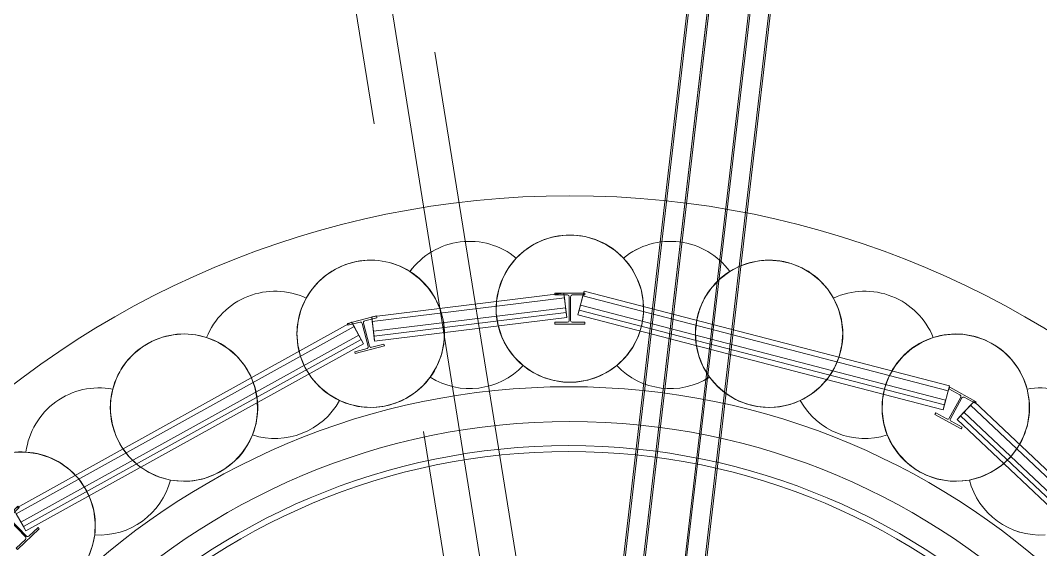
# Model space of a CAD drawing. Header units: metres. Extents: x 1753726 to 1755216, y 5920592 to 5921703.
# Drawn here: x 1754039.83 to 1754045.02, y 5920918.01 to 5920920.71 of the extents above; entities that cross this region are included whole.
import ezdxf

# ---------------------------------------------------------------- set-up
doc = ezdxf.new("R2010")
doc.units = ezdxf.units.M
doc.linetypes.add('CENTER', pattern=[50.8, 31.75, -6.35, 6.35, -6.35])
doc.linetypes.add('HIDDEN2', pattern=[4.7625, 3.175, -1.5875])
for name, color, linetype, lineweight in [('A-FLOR-____-OTLN', 9, 'Continuous', 9), ('A-GENM-____-OTLN', 4, 'Continuous', 9), ('A-WALL-____-OTLN', 2, 'Continuous', 9), ('P-PIPE-____-CNTR', 1, 'CENTER', 9), ('P-PIPE-____-OTLN', 6, 'HIDDEN2', 18), ('S-BEAM-____-OTLN', 7, 'Continuous', 9), ('S-FNDN-____-OTLN', 7, 'Continuous', 9)]:
    doc.layers.add(name, color=color, linetype=linetype, lineweight=lineweight)

# ---------------------------------------------------------------- blocks, each defined once
blk = doc.blocks.new('308492-ARUP-TUTB-MOD-0001_rvt-1-X-ARUP-GL-HERNE_BAY_ALIGNMENT')
at = {"layer": 'P-PIPE-____-CNTR'}
blk.add_line((1754042.2645, 5920917.3808), (1754029.224, 5920998.5788), dxfattribs=at)
blk.add_line((1754042.2645, 5920917.3808), (1754029.224, 5920998.5788), dxfattribs=at)
at = {"layer": 'P-PIPE-____-OTLN'}
for p, q in [((1754042.4438, 5920917.4095), (1754029.4032, 5920998.6076)), ((1754029.0448, 5920998.55), (1754042.0853, 5920917.352))]:
    blk.add_line(p, q, dxfattribs=at)
blk = doc.blocks.new('Arup_Beam_Steel I Section_UC_AU1 - 150UC30-4479565-X-ARUP-GL-HERNE_BAY_ALIGNMENT')
at = {"layer": 'S-BEAM-____-OTLN'}
for p, q in [((1754042.7036, 5920919.3165), (1754042.5506, 5920919.3165)), ((1754042.5506, 5920919.3165), (1754042.5506, 5920919.3071)), ((1754042.5506, 5920919.3071), (1754042.5506, 5920919.3165)), ((1754042.5506, 5920919.3165), (1754042.7036, 5920919.3165)), ((1754042.5506, 5920919.3071), (1754042.6149, 5920919.3071)), ((1754042.6149, 5920919.3071), (1754042.5506, 5920919.3071)), ((1754042.6238, 5920919.2982), (1754042.6238, 5920919.1768)), ((1754042.6238, 5920919.1768), (1754042.6238, 5920919.2982)), ((1754042.6304, 5920919.1768), (1754042.6304, 5920919.2982)), ((1754042.6304, 5920919.2982), (1754042.6304, 5920919.1768)), ((1754042.6393, 5920919.3071), (1754042.7036, 5920919.3071)), ((1754042.7036, 5920919.3071), (1754042.6393, 5920919.3071)), ((1754042.7036, 5920919.3071), (1754042.7036, 5920919.3165)), ((1754042.7036, 5920919.3165), (1754042.7036, 5920919.3071)), ((1754042.6149, 5920919.1679), (1754042.5506, 5920919.1679)), ((1754042.5506, 5920919.1679), (1754042.5506, 5920919.1585)), ((1754042.5506, 5920919.1585), (1754042.5506, 5920919.1679)), ((1754042.5506, 5920919.1679), (1754042.6149, 5920919.1679)), ((1754042.5506, 5920919.1585), (1754042.7036, 5920919.1585)), ((1754042.7036, 5920919.1585), (1754042.5506, 5920919.1585)), ((1754042.7036, 5920919.1679), (1754042.6393, 5920919.1679)), ((1754042.6393, 5920919.1679), (1754042.7036, 5920919.1679)), ((1754042.7036, 5920919.1585), (1754042.7036, 5920919.1679)), ((1754042.7036, 5920919.1679), (1754042.7036, 5920919.1585))]:
    blk.add_line(p, q, dxfattribs=at)
for centre, start, end in [((1754042.6149, 5920919.2982), 0, 90), ((1754042.6149, 5920919.2982), 0, 90), ((1754042.6393, 5920919.2982), 90, 180), ((1754042.6393, 5920919.2982), 90, 180)]:
    blk.add_arc(centre, 0.0089, start, end, dxfattribs=at)
for centre, start_param, end_param in [((1754042.6149, 5920919.1768), 4.712389, 6.283185), ((1754042.6149, 5920919.1768), 4.712389, 6.283185), ((1754042.6393, 5920919.1768), 3.141593, 4.712389), ((1754042.6393, 5920919.1768), 3.141593, 4.712389)]:
    blk.add_ellipse(centre, major_axis=(0.0089, 0), ratio=1, start_param=start_param, end_param=end_param, dxfattribs=at)
blk = doc.blocks.new('Arup_Beam_Steel I Section_UC_AU1 - 150UC30-4479474-X-ARUP-GL-HERNE_BAY_ALIGNMENT')
at = {"layer": 'S-BEAM-____-OTLN'}
for p, q in [((1754044.56, 5920918.8374), (1754044.5555, 5920918.8291)), ((1754044.5555, 5920918.8291), (1754044.56, 5920918.8374)), ((1754044.5555, 5920918.8291), (1754044.6119, 5920918.7982)), ((1754044.6119, 5920918.7982), (1754044.5555, 5920918.8291)), ((1754044.6942, 5920918.7637), (1754044.56, 5920918.8374)), ((1754044.56, 5920918.8374), (1754044.6942, 5920918.7637)), ((1754044.6154, 5920918.7861), (1754044.557, 5920918.6797)), ((1754044.557, 5920918.6797), (1754044.6154, 5920918.7861)), ((1754044.5628, 5920918.6765), (1754044.6212, 5920918.7829)), ((1754044.6212, 5920918.7829), (1754044.5628, 5920918.6765)), ((1754044.6333, 5920918.7864), (1754044.6896, 5920918.7555)), ((1754044.6896, 5920918.7555), (1754044.6333, 5920918.7864)), ((1754044.6896, 5920918.7555), (1754044.6942, 5920918.7637)), ((1754044.6942, 5920918.7637), (1754044.6896, 5920918.7555)), ((1754044.4885, 5920918.7071), (1754044.484, 5920918.6989)), ((1754044.484, 5920918.6989), (1754044.4885, 5920918.7071)), ((1754044.484, 5920918.6989), (1754044.6181, 5920918.6252)), ((1754044.6181, 5920918.6252), (1754044.484, 5920918.6989)), ((1754044.5449, 5920918.6762), (1754044.4885, 5920918.7071)), ((1754044.4885, 5920918.7071), (1754044.5449, 5920918.6762)), ((1754044.6226, 5920918.6335), (1754044.5663, 5920918.6644)), ((1754044.5663, 5920918.6644), (1754044.6226, 5920918.6335)), ((1754044.6181, 5920918.6252), (1754044.6226, 5920918.6335)), ((1754044.6226, 5920918.6335), (1754044.6181, 5920918.6252))]:
    blk.add_line(p, q, dxfattribs=at)
for centre, major_axis, start_param, end_param in [((1754044.6076, 5920918.7904), (-0.00772, 0.00443), 3.160725, 4.731521), ((1754044.6076, 5920918.7904), (-0.00772, 0.00443), 3.160725, 4.731521), ((1754044.629, 5920918.7786), (-0.0057, 0.00683), 5.085834, 6.656631), ((1754044.629, 5920918.7786), (-0.0057, 0.00683), 5.085834, 6.656631), ((1754044.5492, 5920918.684), (-0.0057, 0.00683), 1.944242, 3.515038), ((1754044.5492, 5920918.684), (-0.0057, 0.00683), 1.944242, 3.515038), ((1754044.5706, 5920918.6722), (-0.00772, 0.00443), 0.019132, 1.589929), ((1754044.5706, 5920918.6722), (-0.00772, 0.00443), 0.019132, 1.589929)]:
    blk.add_ellipse(centre, major_axis=major_axis, ratio=1, start_param=start_param, end_param=end_param, dxfattribs=at)
blk = doc.blocks.new('Arup_Beam_Steel I Section_UC_AU1 - 150UC30-4479574-X-ARUP-GL-HERNE_BAY_ALIGNMENT')
at = {"layer": 'S-BEAM-____-OTLN'}
for p, q in [((1754039.8189, 5920918.231), (1754039.708, 5920918.1256)), ((1754039.708, 5920918.1256), (1754039.8189, 5920918.231)), ((1754039.7788, 5920918.1799), (1754039.8254, 5920918.2242)), ((1754039.8254, 5920918.2242), (1754039.7788, 5920918.1799)), ((1754039.8254, 5920918.2242), (1754039.8189, 5920918.231)), ((1754039.8189, 5920918.231), (1754039.8254, 5920918.2242)), ((1754039.7144, 5920918.1188), (1754039.7611, 5920918.1631)), ((1754039.7611, 5920918.1631), (1754039.7144, 5920918.1188)), ((1754039.7736, 5920918.1628), (1754039.8572, 5920918.0747)), ((1754039.8572, 5920918.0747), (1754039.7736, 5920918.1628)), ((1754039.862, 5920918.0793), (1754039.7784, 5920918.1673)), ((1754039.7784, 5920918.1673), (1754039.862, 5920918.0793)), ((1754039.708, 5920918.1256), (1754039.7144, 5920918.1188)), ((1754039.7144, 5920918.1188), (1754039.708, 5920918.1256)), ((1754039.8167, 5920918.0111), (1754039.9277, 5920918.1164)), ((1754039.9277, 5920918.1164), (1754039.8167, 5920918.0111)), ((1754039.9212, 5920918.1232), (1754039.8746, 5920918.0789)), ((1754039.8746, 5920918.0789), (1754039.9212, 5920918.1232)), ((1754039.9277, 5920918.1164), (1754039.9212, 5920918.1232)), ((1754039.9212, 5920918.1232), (1754039.9277, 5920918.1164)), ((1754039.8569, 5920918.0621), (1754039.8103, 5920918.0179)), ((1754039.8103, 5920918.0179), (1754039.8569, 5920918.0621)), ((1754039.8103, 5920918.0179), (1754039.8167, 5920918.0111)), ((1754039.8167, 5920918.0111), (1754039.8103, 5920918.0179))]:
    blk.add_line(p, q, dxfattribs=at)
for centre, start_param, end_param in [((1754039.7672, 5920918.1566), 5.877528, 7.448324), ((1754039.7672, 5920918.1566), 5.877528, 7.448324), ((1754039.7849, 5920918.1734), 1.165139, 2.735935), ((1754039.7849, 5920918.1734), 1.165139, 2.735935), ((1754039.8508, 5920918.0686), 4.306732, 5.877528), ((1754039.8508, 5920918.0686), 4.306732, 5.877528), ((1754039.8685, 5920918.0854), 2.735935, 4.306732), ((1754039.8685, 5920918.0854), 2.735935, 4.306732)]:
    blk.add_ellipse(centre, major_axis=(0.00351, 0.00818), ratio=1, start_param=start_param, end_param=end_param, dxfattribs=at)
blk = doc.blocks.new('Arup_Beam_Steel I Section_UC_AU1 - 150UC30-4479575-X-ARUP-GL-HERNE_BAY_ALIGNMENT')
at = {"layer": 'S-BEAM-____-OTLN'}
for p, q in [((1754041.6431, 5920919.2006), (1754041.4951, 5920919.1617)), ((1754041.4951, 5920919.1617), (1754041.6431, 5920919.2006)), ((1754041.5833, 5920919.1752), (1754041.6455, 5920919.1916)), ((1754041.6455, 5920919.1916), (1754041.5833, 5920919.1752)), ((1754041.6455, 5920919.1916), (1754041.6431, 5920919.2006)), ((1754041.6431, 5920919.2006), (1754041.6455, 5920919.1916)), ((1754041.4951, 5920919.1617), (1754041.4975, 5920919.1526)), ((1754041.4975, 5920919.1526), (1754041.4951, 5920919.1617)), ((1754041.4975, 5920919.1526), (1754041.5597, 5920919.169)), ((1754041.5597, 5920919.169), (1754041.4975, 5920919.1526)), ((1754041.5705, 5920919.1626), (1754041.6014, 5920919.0452)), ((1754041.6014, 5920919.0452), (1754041.5705, 5920919.1626)), ((1754041.6078, 5920919.0469), (1754041.5769, 5920919.1643)), ((1754041.5769, 5920919.1643), (1754041.6078, 5920919.0469)), ((1754041.5951, 5920919.0344), (1754041.5329, 5920919.018)), ((1754041.5329, 5920919.018), (1754041.5951, 5920919.0344)), ((1754041.5353, 5920919.0089), (1754041.6833, 5920919.0478)), ((1754041.6833, 5920919.0478), (1754041.5353, 5920919.0089)), ((1754041.6809, 5920919.0569), (1754041.6187, 5920919.0406)), ((1754041.6187, 5920919.0406), (1754041.6809, 5920919.0569)), ((1754041.6833, 5920919.0478), (1754041.6809, 5920919.0569)), ((1754041.6809, 5920919.0569), (1754041.6833, 5920919.0478)), ((1754041.5329, 5920919.018), (1754041.5353, 5920919.0089)), ((1754041.5353, 5920919.0089), (1754041.5329, 5920919.018))]:
    blk.add_line(p, q, dxfattribs=at)
for centre, major_axis, start_param, end_param in [((1754041.5619, 5920919.1604), (-0.00443, 0.00772), 4.448353, 6.01915), ((1754041.5619, 5920919.1604), (-0.00443, 0.00772), 4.448353, 6.01915), ((1754041.5855, 5920919.1666), (-0.00254, 0.00853), 6.250974, 7.82177), ((1754041.5855, 5920919.1666), (-0.00254, 0.00853), 6.250974, 7.82177), ((1754041.5928, 5920919.043), (0.00232, 0.00859), 3.662955, 5.233752), ((1754041.5928, 5920919.043), (0.00232, 0.00859), 3.662955, 5.233752), ((1754041.6164, 5920919.0492), (-0.00443, 0.00772), 1.306761, 2.877557), ((1754041.6164, 5920919.0492), (-0.00443, 0.00772), 1.306761, 2.877557)]:
    blk.add_ellipse(centre, major_axis=major_axis, ratio=1, start_param=start_param, end_param=end_param, dxfattribs=at)
blk = doc.blocks.new('308492-ARUP-STTW-MOD-0300_rvt-1-X-ARUP-GL-HERNE_BAY_ALIGNMENT')
at = {"layer": 'A-WALL-____-OTLN'}
for p, q in [((1754042.5963, 5920919.3166), (1754041.6187, 5920919.1966)), ((1754041.6187, 5920919.1966), (1754042.5963, 5920919.3166)), ((1754042.5994, 5920919.2918), (1754041.6217, 5920919.1718)), ((1754042.5963, 5920919.3166), (1754042.6116, 5920919.1926)), ((1754042.5963, 5920919.3166), (1754042.5994, 5920919.2918)), ((1754042.5994, 5920919.2918), (1754042.6085, 5920919.2174)), ((1754042.6682, 5920919.2064), (1754042.6997, 5920919.3274)), ((1754042.6934, 5920919.3032), (1754042.6745, 5920919.2306)), ((1754042.6934, 5920919.3032), (1754042.6997, 5920919.3274)), ((1754044.5515, 5920918.8195), (1754042.6934, 5920919.3032)), ((1754044.5578, 5920918.8437), (1754042.6997, 5920919.3274)), ((1754042.6997, 5920919.3274), (1754044.5578, 5920918.8437)), ((1754041.6278, 5920919.1222), (1754042.6055, 5920919.2422)), ((1754042.6055, 5920919.2422), (1754041.6278, 5920919.1222)), ((1754042.6055, 5920919.2422), (1754042.6116, 5920919.1926)), ((1754042.6055, 5920919.2422), (1754042.6116, 5920919.1926)), ((1754042.6682, 5920919.2064), (1754042.6808, 5920919.2548)), ((1754042.6808, 5920919.2548), (1754042.6682, 5920919.2064)), ((1754042.6808, 5920919.2548), (1754044.5389, 5920918.7712)), ((1754044.5389, 5920918.7712), (1754042.6808, 5920919.2548)), ((1754041.6339, 5920919.0725), (1754041.6187, 5920919.1966)), ((1754041.6217, 5920919.1718), (1754041.6187, 5920919.1966)), ((1754041.6309, 5920919.0974), (1754042.6085, 5920919.2174)), ((1754041.6339, 5920919.0725), (1754042.6116, 5920919.1926)), ((1754042.6116, 5920919.1926), (1754041.6339, 5920919.0725)), ((1754041.6339, 5920919.0725), (1754042.6116, 5920919.1926)), ((1754042.6116, 5920919.1926), (1754041.6339, 5920919.0725)), ((1754042.6085, 5920919.2174), (1754042.6116, 5920919.1926)), ((1754042.6682, 5920919.2064), (1754042.6745, 5920919.2306)), ((1754042.6682, 5920919.2064), (1754044.5263, 5920918.7228)), ((1754044.5263, 5920918.7228), (1754042.6682, 5920919.2064)), ((1754042.6682, 5920919.2064), (1754044.5263, 5920918.7228)), ((1754044.5263, 5920918.7228), (1754042.6682, 5920919.2064)), ((1754042.6745, 5920919.2306), (1754044.5326, 5920918.747)), ((1754041.5169, 5920919.1679), (1754039.7983, 5920918.2152)), ((1754039.7983, 5920918.2152), (1754041.5169, 5920919.1679)), ((1754041.529, 5920919.146), (1754039.8104, 5920918.1933)), ((1754041.5169, 5920919.1679), (1754041.5775, 5920919.0585)), ((1754041.5169, 5920919.1679), (1754041.529, 5920919.146)), ((1754041.529, 5920919.146), (1754041.5654, 5920919.0804)), ((1754041.6217, 5920919.1718), (1754041.6309, 5920919.0974)), ((1754039.8346, 5920918.1496), (1754041.5532, 5920919.1023)), ((1754041.5532, 5920919.1023), (1754039.8346, 5920918.1496)), ((1754039.8467, 5920918.1277), (1754041.5654, 5920919.0804)), ((1754041.5532, 5920919.1023), (1754041.5775, 5920919.0585)), ((1754041.5532, 5920919.1023), (1754041.5775, 5920919.0585)), ((1754041.5654, 5920919.0804), (1754041.5775, 5920919.0585)), ((1754041.6339, 5920919.0725), (1754041.6278, 5920919.1222)), ((1754041.6278, 5920919.1222), (1754041.6339, 5920919.0725)), ((1754041.6339, 5920919.0725), (1754041.6309, 5920919.0974)), ((1754039.8589, 5920918.1059), (1754041.5775, 5920919.0585)), ((1754041.5775, 5920919.0585), (1754039.8589, 5920918.1059)), ((1754039.8589, 5920918.1059), (1754041.5775, 5920919.0585)), ((1754041.5775, 5920919.0585), (1754039.8589, 5920918.1059)), ((1754044.5578, 5920918.8437), (1754044.5263, 5920918.7228)), ((1754044.5515, 5920918.8195), (1754044.5326, 5920918.747)), ((1754044.5578, 5920918.8437), (1754044.5515, 5920918.8195)), ((1754044.5389, 5920918.7712), (1754044.5263, 5920918.7228)), ((1754044.5389, 5920918.7712), (1754044.5263, 5920918.7228)), ((1754044.5326, 5920918.747), (1754044.5263, 5920918.7228)), ((1754044.5973, 5920918.6735), (1754044.6832, 5920918.7644)), ((1754044.666, 5920918.7462), (1754044.6145, 5920918.6917)), ((1754044.666, 5920918.7462), (1754044.6832, 5920918.7644)), ((1754046.0758, 5920917.4135), (1754044.666, 5920918.7462)), ((1754046.093, 5920917.4317), (1754044.6832, 5920918.7644)), ((1754044.6832, 5920918.7644), (1754046.093, 5920917.4317)), ((1754044.5973, 5920918.6735), (1754044.6317, 5920918.7099)), ((1754044.6317, 5920918.7099), (1754044.5973, 5920918.6735)), ((1754044.5973, 5920918.6735), (1754044.6145, 5920918.6917)), ((1754044.5973, 5920918.6735), (1754046.0071, 5920917.3408)), ((1754046.0071, 5920917.3408), (1754044.5973, 5920918.6735)), ((1754044.5973, 5920918.6735), (1754046.0071, 5920917.3408)), ((1754046.0071, 5920917.3408), (1754044.5973, 5920918.6735)), ((1754044.6145, 5920918.6917), (1754046.0243, 5920917.359)), ((1754044.6317, 5920918.7099), (1754046.0415, 5920917.3772)), ((1754046.0415, 5920917.3772), (1754044.6317, 5920918.7099)), ((1754039.8589, 5920918.1059), (1754039.7983, 5920918.2152)), ((1754039.8104, 5920918.1933), (1754039.8467, 5920918.1277)), ((1754039.8589, 5920918.1059), (1754039.8346, 5920918.1496)), ((1754039.8346, 5920918.1496), (1754039.8589, 5920918.1059)), ((1754039.8589, 5920918.1059), (1754039.8467, 5920918.1277))]:
    blk.add_line(p, q, dxfattribs=at)
at = {"layer": 'S-BEAM-____-OTLN'}
for radius in [3.68, 3.68, 3.68, 3.68, 3.38, 3.38, 3.38, 3.38]:
    blk.add_arc((1754042.6212, 5920915.1598), radius, 0, 180, dxfattribs=at)
at = {"layer": 'S-FNDN-____-OTLN', "flags": 128}
for points in [[(1754042.3546, 5920919.4951), (1754042.3936, 5920919.5309), (1754042.4373, 5920919.5609), (1754042.4847, 5920919.5844), (1754042.5351, 5920919.6011)], [(1754042.5351, 5920919.6011), (1754042.4847, 5920919.5844), (1754042.4373, 5920919.5609), (1754042.3936, 5920919.5309), (1754042.3546, 5920919.4951)], [(1754042.5351, 5920919.6011), (1754042.5911, 5920919.6108), (1754042.6479, 5920919.612), (1754042.7042, 5920919.6045), (1754042.7588, 5920919.5887), (1754042.8103, 5920919.5647), (1754042.8577, 5920919.5333), (1754042.8997, 5920919.4951)], [(1754042.8997, 5920919.4951), (1754042.8577, 5920919.5333), (1754042.8103, 5920919.5647), (1754042.7588, 5920919.5887), (1754042.7042, 5920919.6045), (1754042.6479, 5920919.612), (1754042.5911, 5920919.6108), (1754042.5351, 5920919.6011)], [(1754042.389, 5920918.9479), (1754042.3449, 5920918.9906), (1754042.3084, 5920919.04), (1754042.2804, 5920919.0947), (1754042.2618, 5920919.1532), (1754042.2529, 5920919.214), (1754042.2541, 5920919.2754), (1754042.2652, 5920919.3358), (1754042.2861, 5920919.3936), (1754042.3162, 5920919.4471), (1754042.3546, 5920919.4951)], [(1754042.3546, 5920919.4951), (1754042.3162, 5920919.4471), (1754042.2861, 5920919.3936), (1754042.2652, 5920919.3358), (1754042.2541, 5920919.2754), (1754042.2529, 5920919.214), (1754042.2618, 5920919.1532), (1754042.2804, 5920919.0947), (1754042.3084, 5920919.04), (1754042.3449, 5920918.9906), (1754042.389, 5920918.9479)], [(1754042.8997, 5920919.4951), (1754042.9381, 5920919.4471), (1754042.9682, 5920919.3935), (1754042.989, 5920919.3358), (1754043.0002, 5920919.2754), (1754043.0014, 5920919.214), (1754042.9925, 5920919.1532), (1754042.9739, 5920919.0947), (1754042.9459, 5920919.04), (1754042.9094, 5920918.9906), (1754042.8653, 5920918.9479)], [(1754042.8653, 5920918.9479), (1754042.9094, 5920918.9906), (1754042.9459, 5920919.04), (1754042.9739, 5920919.0947), (1754042.9925, 5920919.1532), (1754043.0014, 5920919.214), (1754043.0002, 5920919.2754), (1754042.989, 5920919.3358), (1754042.9682, 5920919.3935), (1754042.9381, 5920919.4471), (1754042.8997, 5920919.4951)], [(1754041.4342, 5920919.4387), (1754041.486, 5920919.4621), (1754041.5407, 5920919.4773), (1754041.5971, 5920919.4841), (1754041.6539, 5920919.4824), (1754041.7098, 5920919.472), (1754041.7635, 5920919.4533), (1754041.8137, 5920919.4268)], [(1754041.8137, 5920919.4268), (1754041.7635, 5920919.4533), (1754041.7098, 5920919.472), (1754041.6539, 5920919.4824), (1754041.5971, 5920919.4841), (1754041.5407, 5920919.4773), (1754041.486, 5920919.4621), (1754041.4342, 5920919.4387)], [(1754043.4406, 5920919.4268), (1754043.4873, 5920919.4518), (1754043.5371, 5920919.4699), (1754043.5889, 5920919.4809), (1754043.6418, 5920919.4845)], [(1754043.6418, 5920919.4845), (1754043.5889, 5920919.4809), (1754043.5371, 5920919.4699), (1754043.4873, 5920919.4518), (1754043.4406, 5920919.4268)], [(1754043.6418, 5920919.4845), (1754043.6985, 5920919.48), (1754043.7538, 5920919.467), (1754043.8065, 5920919.4458), (1754043.8554, 5920919.4169), (1754043.8994, 5920919.3809), (1754043.9374, 5920919.3387), (1754043.9686, 5920919.2912)], [(1754043.9686, 5920919.2912), (1754043.9374, 5920919.3387), (1754043.8994, 5920919.3809), (1754043.8554, 5920919.4169), (1754043.8065, 5920919.4458), (1754043.7538, 5920919.467), (1754043.6985, 5920919.48), (1754043.6418, 5920919.4845)], [(1754041.2857, 5920919.2912), (1754041.3146, 5920919.3356), (1754041.3494, 5920919.3755), (1754041.3895, 5920919.4101), (1754041.4342, 5920919.4387)], [(1754041.4342, 5920919.4387), (1754041.3895, 5920919.4101), (1754041.3494, 5920919.3755), (1754041.3146, 5920919.3356), (1754041.2857, 5920919.2912)], [(1754041.8137, 5920919.4268), (1754041.8628, 5920919.3898), (1754041.9052, 5920919.3454), (1754041.9398, 5920919.2947), (1754041.9657, 5920919.239), (1754041.9821, 5920919.1798), (1754041.9886, 5920919.1187), (1754041.9851, 5920919.0574), (1754041.9716, 5920918.9975), (1754041.9485, 5920918.9405), (1754041.9164, 5920918.8882)], [(1754041.9164, 5920918.8882), (1754041.9485, 5920918.9405), (1754041.9716, 5920918.9975), (1754041.9851, 5920919.0574), (1754041.9886, 5920919.1187), (1754041.9821, 5920919.1798), (1754041.9657, 5920919.239), (1754041.9398, 5920919.2947), (1754041.9052, 5920919.3454), (1754041.8628, 5920919.3898), (1754041.8137, 5920919.4268)], [(1754043.3379, 5920918.8882), (1754043.3058, 5920918.9405), (1754043.2827, 5920918.9975), (1754043.2692, 5920919.0574), (1754043.2657, 5920919.1187), (1754043.2722, 5920919.1798), (1754043.2886, 5920919.239), (1754043.3145, 5920919.2947), (1754043.3491, 5920919.3454), (1754043.3915, 5920919.3899), (1754043.4406, 5920919.4268)], [(1754043.4406, 5920919.4268), (1754043.3915, 5920919.3899), (1754043.3491, 5920919.3454), (1754043.3145, 5920919.2947), (1754043.2886, 5920919.239), (1754043.2722, 5920919.1798), (1754043.2657, 5920919.1187), (1754043.2692, 5920919.0574), (1754043.2827, 5920918.9975), (1754043.3058, 5920918.9405), (1754043.3379, 5920918.8882)], [(1754041.4551, 5920918.7697), (1754041.4018, 5920918.8002), (1754041.3541, 5920918.8389), (1754041.3134, 5920918.8849), (1754041.2808, 5920918.937), (1754041.2571, 5920918.9936), (1754041.243, 5920919.0534), (1754041.2388, 5920919.1147), (1754041.2446, 5920919.1758), (1754041.2604, 5920919.2352), (1754041.2857, 5920919.2912)], [(1754041.2857, 5920919.2912), (1754041.2604, 5920919.2352), (1754041.2446, 5920919.1758), (1754041.2388, 5920919.1147), (1754041.243, 5920919.0534), (1754041.2571, 5920918.9936), (1754041.2808, 5920918.937), (1754041.3134, 5920918.8849), (1754041.3541, 5920918.8389), (1754041.4018, 5920918.8002), (1754041.4551, 5920918.7697)], [(1754043.9686, 5920919.2912), (1754043.9939, 5920919.2352), (1754044.0096, 5920919.1758), (1754044.0155, 5920919.1147), (1754044.0113, 5920919.0534), (1754043.9972, 5920918.9936), (1754043.9735, 5920918.937), (1754043.9409, 5920918.8849), (1754043.9002, 5920918.8389), (1754043.8525, 5920918.8002), (1754043.7992, 5920918.7697)], [(1754043.7992, 5920918.7697), (1754043.8525, 5920918.8002), (1754043.9002, 5920918.8389), (1754043.9409, 5920918.8849), (1754043.9735, 5920918.937), (1754043.9972, 5920918.9936), (1754044.0113, 5920919.0534), (1754044.0155, 5920919.1147), (1754044.0096, 5920919.1758), (1754043.9939, 5920919.2352), (1754043.9686, 5920919.2912)], [(1754040.4082, 5920919.0077), (1754040.4526, 5920919.0432), (1754040.5018, 5920919.0716), (1754040.5548, 5920919.0922), (1754040.6102, 5920919.1046), (1754040.6669, 5920919.1085), (1754040.7235, 5920919.1037), (1754040.7788, 5920919.0905)], [(1754040.7788, 5920919.0905), (1754040.7235, 5920919.1037), (1754040.6669, 5920919.1085), (1754040.6102, 5920919.1046), (1754040.5548, 5920919.0922), (1754040.5018, 5920919.0716), (1754040.4526, 5920919.0432), (1754040.4082, 5920919.0077)], [(1754040.7788, 5920919.0905), (1754040.8355, 5920919.067), (1754040.8877, 5920919.0345), (1754040.9338, 5920918.9939), (1754040.9727, 5920918.9464), (1754041.0033, 5920918.8931), (1754041.0248, 5920918.8356), (1754041.0367, 5920918.7753), (1754041.0385, 5920918.714), (1754041.0303, 5920918.6531), (1754041.0122, 5920918.5944)], [(1754041.0122, 5920918.5944), (1754041.0303, 5920918.6531), (1754041.0385, 5920918.714), (1754041.0367, 5920918.7753), (1754041.0248, 5920918.8356), (1754041.0033, 5920918.8931), (1754040.9727, 5920918.9464), (1754040.9338, 5920918.9939), (1754040.8877, 5920919.0345), (1754040.8355, 5920919.067), (1754040.7788, 5920919.0905)], [(1754044.2421, 5920918.5944), (1754044.224, 5920918.6531), (1754044.2158, 5920918.7139), (1754044.2176, 5920918.7753), (1754044.2295, 5920918.8356), (1754044.251, 5920918.8931), (1754044.2816, 5920918.9464), (1754044.3205, 5920918.9939), (1754044.3666, 5920919.0345), (1754044.4188, 5920919.067), (1754044.4755, 5920919.0905)], [(1754044.4755, 5920919.0905), (1754044.4188, 5920919.067), (1754044.3666, 5920919.0345), (1754044.3205, 5920918.9939), (1754044.2816, 5920918.9464), (1754044.251, 5920918.8931), (1754044.2295, 5920918.8356), (1754044.2176, 5920918.7753), (1754044.2158, 5920918.7139), (1754044.224, 5920918.6531), (1754044.2421, 5920918.5944)], [(1754044.4755, 5920919.0905), (1754044.527, 5920919.1031), (1754044.5797, 5920919.1083), (1754044.6326, 5920919.1061), (1754044.6848, 5920919.0964)], [(1754044.6848, 5920919.0964), (1754044.6326, 5920919.1061), (1754044.5797, 5920919.1083), (1754044.527, 5920919.1031), (1754044.4755, 5920919.0905)], [(1754044.6848, 5920919.0964), (1754044.7385, 5920919.0779), (1754044.7889, 5920919.0516), (1754044.8346, 5920919.0179), (1754044.8748, 5920918.9778), (1754044.9085, 5920918.932), (1754044.9348, 5920918.8816), (1754044.9532, 5920918.8279)], [(1754044.9532, 5920918.8279), (1754044.9348, 5920918.8816), (1754044.9085, 5920918.932), (1754044.8748, 5920918.9778), (1754044.8346, 5920919.0179), (1754044.7889, 5920919.0516), (1754044.7385, 5920919.0779), (1754044.6848, 5920919.0964)], [(1754040.3011, 5920918.8279), (1754040.318, 5920918.8781), (1754040.3418, 5920918.9254), (1754040.3721, 5920918.9689), (1754040.4082, 5920919.0077)], [(1754040.4082, 5920919.0077), (1754040.3721, 5920918.9689), (1754040.3418, 5920918.9254), (1754040.318, 5920918.8781), (1754040.3011, 5920918.8279)], [(1754042.7192, 5920918.874), (1754042.6616, 5920918.8641), (1754042.6031, 5920918.8633), (1754042.5453, 5920918.8716), (1754042.4894, 5920918.8887), (1754042.4369, 5920918.9144), (1754042.389, 5920918.9479)], [(1754042.389, 5920918.9479), (1754042.4369, 5920918.9144), (1754042.4894, 5920918.8887), (1754042.5453, 5920918.8716), (1754042.6031, 5920918.8633), (1754042.6616, 5920918.8641), (1754042.7192, 5920918.874)], [(1754042.8653, 5920918.9479), (1754042.8204, 5920918.9162), (1754042.7714, 5920918.8914), (1754042.7192, 5920918.874)], [(1754042.7192, 5920918.874), (1754042.7714, 5920918.8914), (1754042.8204, 5920918.9162), (1754042.8653, 5920918.9479)], [(1754041.9164, 5920918.8882), (1754041.8808, 5920918.8463), (1754041.8395, 5920918.8101), (1754041.7933, 5920918.7803)], [(1754041.7933, 5920918.7803), (1754041.8395, 5920918.8101), (1754041.8808, 5920918.8463), (1754041.9164, 5920918.8882)], [(1754043.6393, 5920918.7345), (1754043.581, 5920918.7393), (1754043.5242, 5920918.753), (1754043.4703, 5920918.7754), (1754043.4204, 5920918.8059), (1754043.3759, 5920918.8438), (1754043.3379, 5920918.8882)], [(1754043.3379, 5920918.8882), (1754043.3759, 5920918.8438), (1754043.4204, 5920918.8059), (1754043.4703, 5920918.7754), (1754043.5242, 5920918.753), (1754043.581, 5920918.7393), (1754043.6393, 5920918.7345)], [(1754040.5949, 5920918.3649), (1754040.5356, 5920918.3811), (1754040.4798, 5920918.4068), (1754040.429, 5920918.4413), (1754040.3844, 5920918.4835), (1754040.3474, 5920918.5325), (1754040.3188, 5920918.5869), (1754040.2995, 5920918.6452), (1754040.29, 5920918.7059), (1754040.2905, 5920918.7674), (1754040.3011, 5920918.8279)], [(1754040.3011, 5920918.8279), (1754040.2905, 5920918.7674), (1754040.29, 5920918.7059), (1754040.2995, 5920918.6452), (1754040.3188, 5920918.5869), (1754040.3474, 5920918.5325), (1754040.3844, 5920918.4835), (1754040.429, 5920918.4413), (1754040.4798, 5920918.4068), (1754040.5356, 5920918.3811), (1754040.5949, 5920918.3649)], [(1754044.9532, 5920918.8279), (1754044.9638, 5920918.7673), (1754044.9643, 5920918.7059), (1754044.9548, 5920918.6452), (1754044.9355, 5920918.5869), (1754044.9069, 5920918.5325), (1754044.8699, 5920918.4835), (1754044.8253, 5920918.4413), (1754044.7745, 5920918.4068), (1754044.7187, 5920918.3811), (1754044.6594, 5920918.3649)], [(1754044.6594, 5920918.3649), (1754044.7187, 5920918.3811), (1754044.7745, 5920918.4068), (1754044.8253, 5920918.4413), (1754044.8699, 5920918.4835), (1754044.9069, 5920918.5325), (1754044.9355, 5920918.5869), (1754044.9548, 5920918.6452), (1754044.9643, 5920918.7059), (1754044.9638, 5920918.7673), (1754044.9532, 5920918.8279)], [(1754041.7933, 5920918.7803), (1754041.74, 5920918.7564), (1754041.6835, 5920918.7411), (1754041.6255, 5920918.7347), (1754041.5671, 5920918.7374), (1754041.5098, 5920918.7492), (1754041.4551, 5920918.7697)], [(1754041.4551, 5920918.7697), (1754041.5098, 5920918.7492), (1754041.5671, 5920918.7374), (1754041.6255, 5920918.7347), (1754041.6835, 5920918.7411), (1754041.74, 5920918.7564), (1754041.7933, 5920918.7803)], [(1754043.7992, 5920918.7697), (1754043.7478, 5920918.7502), (1754043.6942, 5920918.7384), (1754043.6393, 5920918.7345)], [(1754043.6393, 5920918.7345), (1754043.6942, 5920918.7384), (1754043.7478, 5920918.7502), (1754043.7992, 5920918.7697)], [(1754041.0122, 5920918.5944), (1754040.9882, 5920918.545), (1754040.9571, 5920918.4996), (1754040.9198, 5920918.4593)], [(1754040.9198, 5920918.4593), (1754040.9571, 5920918.4996), (1754040.9882, 5920918.545), (1754041.0122, 5920918.5944)], [(1754044.4958, 5920918.3706), (1754044.4406, 5920918.3897), (1754044.389, 5920918.4171), (1754044.3423, 5920918.4522), (1754044.3016, 5920918.4942), (1754044.2679, 5920918.542), (1754044.2421, 5920918.5944)], [(1754044.2421, 5920918.5944), (1754044.2679, 5920918.542), (1754044.3016, 5920918.4942), (1754044.3423, 5920918.4522), (1754044.389, 5920918.4171), (1754044.4406, 5920918.3897), (1754044.4958, 5920918.3706)], [(1754039.5217, 5920918.3351), (1754039.5558, 5920918.3805), (1754039.5964, 5920918.4202), (1754039.6426, 5920918.4534), (1754039.6932, 5920918.4792), (1754039.7472, 5920918.497), (1754039.8032, 5920918.5065), (1754039.86, 5920918.5074)], [(1754039.86, 5920918.5074), (1754039.8032, 5920918.5065), (1754039.7472, 5920918.497), (1754039.6932, 5920918.4792), (1754039.6426, 5920918.4534), (1754039.5964, 5920918.4202), (1754039.5558, 5920918.3805), (1754039.5217, 5920918.3351)], [(1754039.86, 5920918.5074), (1754039.9208, 5920918.4987), (1754039.9794, 5920918.4802), (1754040.0342, 5920918.4524), (1754040.0837, 5920918.4161), (1754040.1266, 5920918.3721), (1754040.1617, 5920918.3217), (1754040.1882, 5920918.2663), (1754040.2052, 5920918.2073), (1754040.2124, 5920918.1463), (1754040.2095, 5920918.085)], [(1754040.2095, 5920918.085), (1754040.2124, 5920918.1463), (1754040.2052, 5920918.2073), (1754040.1882, 5920918.2663), (1754040.1617, 5920918.3217), (1754040.1266, 5920918.3721), (1754040.0837, 5920918.4161), (1754040.0342, 5920918.4524), (1754039.9794, 5920918.4802), (1754039.9208, 5920918.4987), (1754039.86, 5920918.5074)], [(1754040.9198, 5920918.4593), (1754040.8741, 5920918.4228), (1754040.8232, 5920918.394), (1754040.7686, 5920918.3734), (1754040.7113, 5920918.3615), (1754040.653, 5920918.3586), (1754040.5949, 5920918.3649)], [(1754040.5949, 5920918.3649), (1754040.653, 5920918.3586), (1754040.7113, 5920918.3615), (1754040.7686, 5920918.3734), (1754040.8232, 5920918.394), (1754040.8741, 5920918.4228), (1754040.9198, 5920918.4593)], [(1754044.6594, 5920918.3649), (1754044.6048, 5920918.3588), (1754044.5499, 5920918.3607), (1754044.4958, 5920918.3706)], [(1754044.4958, 5920918.3706), (1754044.5499, 5920918.3607), (1754044.6048, 5920918.3588), (1754044.6594, 5920918.3649)], [(1754040.2095, 5920918.085), (1754040.1985, 5920918.0311), (1754040.1797, 5920917.9795), (1754040.1536, 5920917.9311)], [(1754040.1536, 5920917.9311), (1754040.1797, 5920917.9795), (1754040.1985, 5920918.0311), (1754040.2095, 5920918.085)]]:
    blk.add_lwpolyline(points, dxfattribs=at)
at = {"layer": 'S-FNDN-____-OTLN'}
for centre, radius, start, end in [((1754042.6271, 5920915.1625), 4.65, 0, 180), ((1754042.6271, 5920915.1625), 4.65, 0, 180), ((1754042.6271, 5920919.2375), 0.375, 43.3745, 136.6255), ((1754042.6271, 5920919.2375), 0.375, 43.3745, 136.6255), ((1754042.1164, 5920919.2054), 0.375, 50.5745, 143.8255), ((1754042.1164, 5920919.2054), 0.375, 50.5745, 143.8255), ((1754043.1379, 5920919.2054), 0.375, 36.1745, 129.4255), ((1754043.1379, 5920919.2054), 0.375, 36.1745, 129.4255), ((1754042.6271, 5920919.2375), 0.375, 136.6255, 230.5745), ((1754042.6271, 5920919.2375), 0.375, 136.6255, 230.5745), ((1754042.6271, 5920919.2375), 0.375, 309.4255, 43.3745), ((1754042.6271, 5920919.2375), 0.375, 309.4255, 43.3745), ((1754041.6137, 5920919.1095), 0.375, 57.7745, 151.0255), ((1754043.6406, 5920919.1095), 0.375, 28.9745, 122.2255), ((1754041.6137, 5920919.1095), 0.375, 323.8255, 57.7745), ((1754043.6406, 5920919.1095), 0.375, 122.2255, 216.1745), ((1754041.127, 5920918.9514), 0.375, 64.9745, 158.2255), ((1754041.127, 5920918.9514), 0.375, 64.9745, 158.2255), ((1754041.6137, 5920919.1095), 0.375, 151.0255, 244.9745), ((1754043.6406, 5920919.1095), 0.375, 295.0255, 28.9745), ((1754044.1273, 5920918.9514), 0.375, 21.7745, 115.0255), ((1754044.1273, 5920918.9514), 0.375, 21.7745, 115.0255), ((1754040.664, 5920918.7335), 0.375, 72.1745, 165.4255), ((1754040.664, 5920918.7335), 0.375, 72.1745, 165.4255), ((1754044.5903, 5920918.7335), 0.375, 14.5745, 107.8255), ((1754044.5903, 5920918.7335), 0.375, 14.5745, 107.8255), ((1754042.1164, 5920919.2054), 0.375, 237.7745, 316.6255), ((1754042.1164, 5920919.2054), 0.375, 237.7745, 316.6255), ((1754042.1164, 5920919.2054), 0.375, 237.7745, 316.6255), ((1754042.1164, 5920919.2054), 0.375, 237.7745, 316.6255), ((1754042.6271, 5920919.2375), 0.375, 230.5745, 309.4255), ((1754042.6271, 5920919.2375), 0.375, 230.5745, 309.4255), ((1754043.1379, 5920919.2054), 0.375, 223.3745, 302.2255), ((1754043.1379, 5920919.2054), 0.375, 223.3745, 302.2255), ((1754043.1379, 5920919.2054), 0.375, 223.3745, 302.2255), ((1754043.1379, 5920919.2054), 0.375, 223.3745, 302.2255), ((1754041.6137, 5920919.1095), 0.375, 244.9745, 323.8255), ((1754043.6406, 5920919.1095), 0.375, 216.1745, 295.0255), ((1754040.664, 5920918.7335), 0.375, 165.4255, 259.3745), ((1754044.5903, 5920918.7335), 0.375, 280.6255, 14.5745), ((1754041.127, 5920918.9514), 0.375, 252.1745, 331.0255), ((1754041.127, 5920918.9514), 0.375, 252.1745, 331.0255), ((1754041.127, 5920918.9514), 0.375, 252.1745, 331.0255), ((1754041.127, 5920918.9514), 0.375, 252.1745, 331.0255), ((1754044.1273, 5920918.9514), 0.375, 208.9745, 287.8255), ((1754044.1273, 5920918.9514), 0.375, 208.9745, 287.8255), ((1754044.1273, 5920918.9514), 0.375, 208.9745, 287.8255), ((1754044.1273, 5920918.9514), 0.375, 208.9745, 287.8255), ((1754042.6271, 5920915.1625), 3.5, 0, 180), ((1754042.6271, 5920915.1625), 3.5, 0, 180), ((1754040.664, 5920918.7335), 0.375, 259.3745, 338.2255), ((1754040.664, 5920918.7335), 0.375, 259.3745, 338.2255), ((1754044.5903, 5920918.7335), 0.375, 201.7745, 280.6255), ((1754044.5903, 5920918.7335), 0.375, 201.7745, 280.6255), ((1754039.8376, 5920918.1331), 0.375, 86.5745, 179.8255), ((1754039.8376, 5920918.1331), 0.375, 86.5745, 179.8255), ((1754039.8376, 5920918.1331), 0.375, 352.6255, 86.5745), ((1754039.8376, 5920918.1331), 0.375, 179.8255, 273.7745)]:
    blk.add_arc(centre, radius, start, end, dxfattribs=at)
for centre, major_axis, start_param, end_param in [((1754042.1164, 5920919.2054), (-0.3074, 0.2147), 4.633968, 6.261504), ((1754042.1164, 5920919.2054), (-0.3074, 0.2147), 4.633968, 6.261504), ((1754043.1379, 5920919.2054), (0.3074, 0.2147), 0.021681, 1.649217), ((1754043.1379, 5920919.2054), (0.3074, 0.2147), 0.021681, 1.649217), ((1754041.6137, 5920919.1095), (-0.3489, 0.1375), 4.525288, 6.152824), ((1754043.6406, 5920919.1095), (0.3489, 0.1375), 0.130361, 1.757898), ((1754041.6137, 5920919.1095), (-0.1812, 0.3283), 3.576847, 5.216567), ((1754043.6406, 5920919.1095), (0.1812, 0.3283), 1.066619, 2.706338), ((1754041.127, 5920918.9514), (-0.065, 0.3693), 5.672098, 7.299634), ((1754041.127, 5920918.9514), (-0.065, 0.3693), 5.672098, 7.299634), ((1754044.1273, 5920918.9514), (0.0387, 0.373), 5.195788, 6.823324), ((1754044.1273, 5920918.9514), (0.0387, 0.373), 5.195788, 6.823324), ((1754041.6137, 5920919.1095), (0.2511, 0.2785), 1.798673, 3.438392), ((1754043.6406, 5920919.1095), (-0.2511, 0.2785), 2.844793, 4.484513), ((1754040.664, 5920918.7335), (0.0253, 0.3741), 4.399881, 6.039601), ((1754040.664, 5920918.7335), (0.226, 0.2992), 4.979306, 6.619025), ((1754044.5903, 5920918.7335), (-0.226, 0.2992), 5.947345, 7.587065), ((1754044.5903, 5920918.7335), (0, 0.375), 0.311113, 1.950833), ((1754041.6137, 5920919.1095), (-0.0387, 0.373), 2.601454, 3.977663), ((1754043.6406, 5920919.1095), (0.065, 0.3693), 2.376471, 3.75268), ((1754040.2319, 5920918.4593), (-0.1634, 0.3375), 5.646902, 7.274438), ((1754040.2319, 5920918.4593), (-0.2149, 0.3073), 5.487637, 7.115173), ((1754040.2319, 5920918.4593), (-0.1634, 0.3375), 5.646902, 7.274438), ((1754040.2319, 5920918.4593), (-0.2149, 0.3073), 5.487637, 7.115173), ((1754040.664, 5920918.7335), (-0.2994, 0.2258), 0.391926, 2.031646), ((1754044.5903, 5920918.7335), (0.2994, 0.2258), 4.251539, 5.891259), ((1754045.0224, 5920918.4593), (0.1898, 0.3234), 5.371889, 6.999425), ((1754045.0224, 5920918.4593), (0.2099, 0.3108), 5.435074, 7.062611), ((1754045.0224, 5920918.4593), (0.2099, 0.3108), 5.435074, 7.062611), ((1754045.0224, 5920918.4593), (0.1898, 0.3234), 5.371889, 6.999425), ((1754039.8376, 5920918.1331), (-0.2476, 0.2817), 3.862636, 5.502356), ((1754040.2319, 5920918.4593), (0.2967, 0.2294), 3.994391, 5.370601), ((1754040.2319, 5920918.4593), (0.273, 0.2571), 3.897098, 5.273307), ((1754040.2319, 5920918.4593), (0.2967, 0.2294), 3.994391, 5.370601), ((1754040.2319, 5920918.4593), (0.273, 0.2571), 3.897098, 5.273307), ((1754045.0224, 5920918.4593), (-0.2541, 0.2758), 1.080827, 2.457036), ((1754045.0224, 5920918.4593), (-0.2967, 0.2294), 0.912585, 2.288794), ((1754045.0224, 5920918.4593), (-0.2541, 0.2758), 1.080827, 2.457036), ((1754045.0224, 5920918.4593), (-0.2967, 0.2294), 0.912585, 2.288794), ((1754039.8376, 5920918.1331), (0.0881, 0.3645), 1.805021, 3.444741), ((1754039.8376, 5920918.1331), (-0.0492, 0.3718), 3.075834, 4.452043), ((1754039.8376, 5920918.1331), (-0.1209, 0.355), 2.879126, 4.255335)]:
    blk.add_ellipse(centre, major_axis=major_axis, ratio=1, start_param=start_param, end_param=end_param, dxfattribs=at)
at = {"layer": 'S-BEAM-____-OTLN'}
for name in ['Arup_Beam_Steel I Section_UC_AU1 - 150UC30-4479565-X-ARUP-GL-HERNE_BAY_ALIGNMENT', 'Arup_Beam_Steel I Section_UC_AU1 - 150UC30-4479575-X-ARUP-GL-HERNE_BAY_ALIGNMENT', 'Arup_Beam_Steel I Section_UC_AU1 - 150UC30-4479474-X-ARUP-GL-HERNE_BAY_ALIGNMENT', 'Arup_Beam_Steel I Section_UC_AU1 - 150UC30-4479574-X-ARUP-GL-HERNE_BAY_ALIGNMENT']:
    blk.add_blockref(name, (0, 0), dxfattribs=at)
blk = doc.blocks.new('WSL_Vent Type A - WSL_Vent Type A-5060838-X-ARUP-GL-HERNE_BAY_ALIGNMENT')
at = {"layer": 'A-GENM-____-OTLN'}
for p, q in [((-0.165, 0.055), (-11.8644, 0.055)), ((-0.165, 0.047), (-11.8644, 0.047)), ((-11.8644, -0.047), (-0.165, -0.047)), ((-11.8644, -0.055), (-0.165, -0.055))]:
    blk.add_line(p, q, dxfattribs=at)
blk = doc.blocks.new('WSL_Vent Type A - WSL_Vent Type A-5060839-X-ARUP-GL-HERNE_BAY_ALIGNMENT')
at = {"layer": 'A-GENM-____-OTLN'}
for p, q in [((-0.165, 0.055), (-12.1834, 0.055)), ((-0.165, 0.047), (-12.1834, 0.047)), ((-12.1834, -0.047), (-0.165, -0.047)), ((-12.1834, -0.055), (-0.165, -0.055))]:
    blk.add_line(p, q, dxfattribs=at)
blk = doc.blocks.new('308492-ARUP-STPW-MOD-1900_rvt-1-X-ARUP-GL-HERNE_BAY_ALIGNMENT')
at = {"layer": 'A-FLOR-____-OTLN'}
blk.add_arc((1754042.6212, 5920915.1598), 3.35, 0, 180, dxfattribs=at)
blk.add_arc((1754042.6212, 5920915.1598), 3.35, 0, 180, dxfattribs=at)
at = {"layer": 'A-GENM-____-OTLN', "rotation": 83.36220561895786}
for name, p in [('WSL_Vent Type A - WSL_Vent Type A-5060839-X-ARUP-GL-HERNE_BAY_ALIGNMENT', (1754044.2955, 5920929.4869)), ('WSL_Vent Type A - WSL_Vent Type A-5060839-X-ARUP-GL-HERNE_BAY_ALIGNMENT', (1754044.6011, 5920929.4212)), ('WSL_Vent Type A - WSL_Vent Type A-5060838-X-ARUP-GL-HERNE_BAY_ALIGNMENT', (1754044.2586, 5920929.1701)), ('WSL_Vent Type A - WSL_Vent Type A-5060838-X-ARUP-GL-HERNE_BAY_ALIGNMENT', (1754044.5643, 5920929.1043))]:
    blk.add_blockref(name, p, dxfattribs=at)

msp = doc.modelspace()

# ---------------------------------------------------------------- block references
for name in ['308492-ARUP-TUTB-MOD-0001_rvt-1-X-ARUP-GL-HERNE_BAY_ALIGNMENT', '308492-ARUP-STPW-MOD-1900_rvt-1-X-ARUP-GL-HERNE_BAY_ALIGNMENT', '308492-ARUP-STTW-MOD-0300_rvt-1-X-ARUP-GL-HERNE_BAY_ALIGNMENT']:
    msp.add_blockref(name, (0, 0))

doc.saveas('drawing.dxf')
